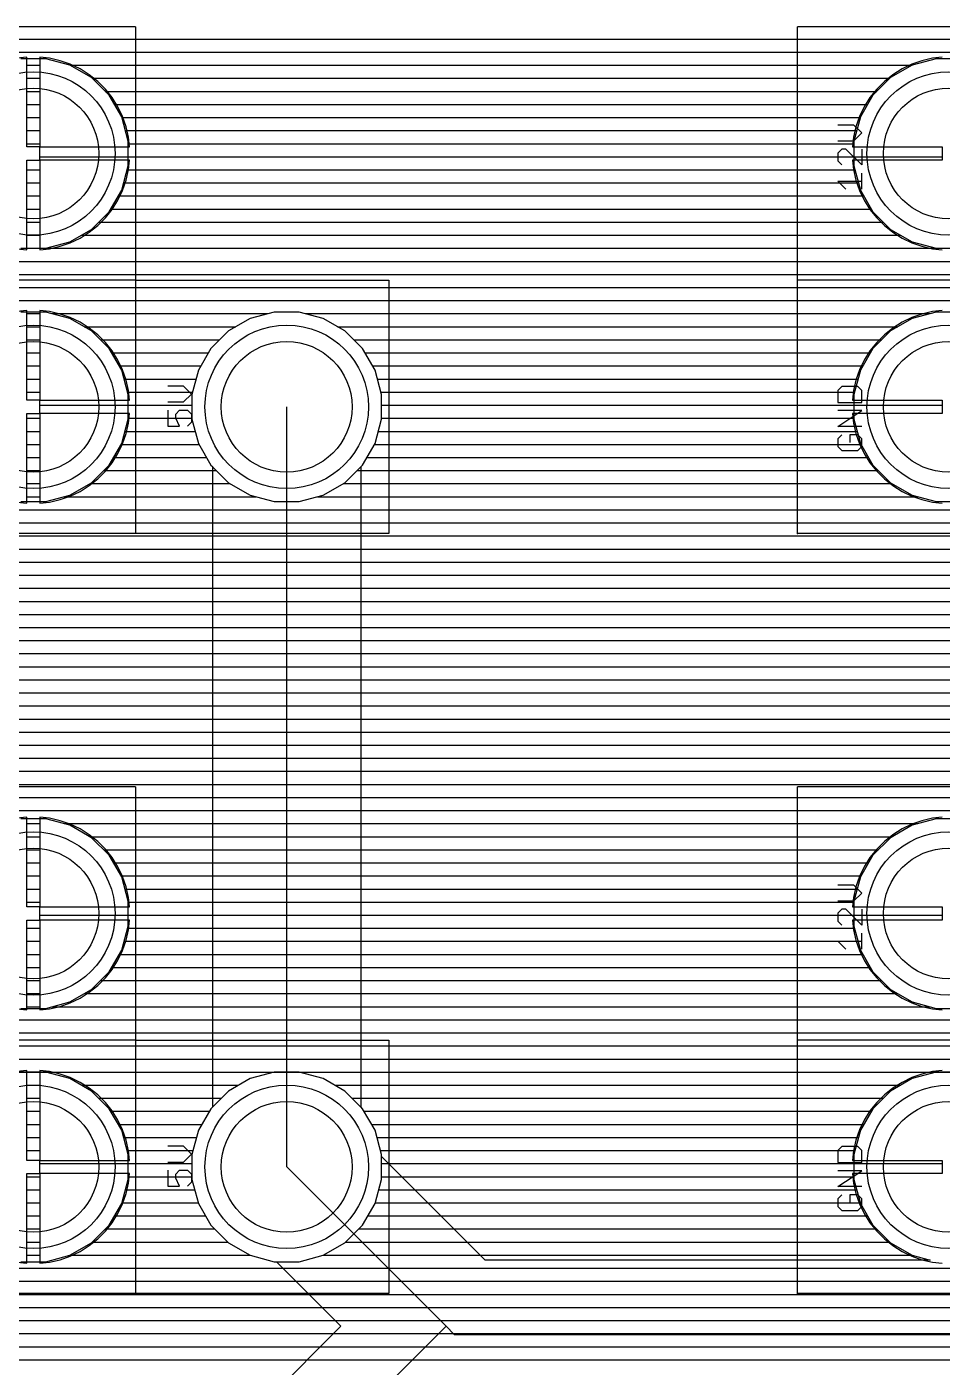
# Model space of a CAD drawing. Extents: x 0 to 5.05, y 0 to 8.75.
# Drawn here: x 2.057 to 3.177, y 3.975 to 5.615 of the extents above; entities that cross this region are included whole.
import ezdxf

# ---------------------------------------------------------------- set-up
doc = ezdxf.new("R2010")
doc.units = 0
for name, color, linetype in [('1', 22, 'CONTINUOUS'), ('16', 175, 'CONTINUOUS'), ('17', 82, 'CONTINUOUS'), ('21', 253, 'CONTINUOUS'), ('23', 7, 'CONTINUOUS'), ('44', 253, 'CONTINUOUS'), ('51', 253, 'CONTINUOUS')]:
    doc.layers.add(name, color=color, linetype=linetype)

# ---------------------------------------------------------------- blocks, each defined once
blk = doc.blocks.new('ROUNDP')
blk.add_circle((0, 0), 0.5)

msp = doc.modelspace()

# ---------------------------------------------------------------- linework, layer by layer
at = {"layer": '1'}
for p, q in [((0.737191, 5.6), (3.404, 5.6)), ((0.727953, 5.584), (3.404, 5.584)), ((2.057, 5.577845), (2.045203, 5.576516)), ((2.057, 5.468), (2.057, 5.577845)), ((2.073, 5.577845), (2.073, 5.468)), ((2.084797, 5.576516), (2.073, 5.577845)), ((2.097718, 5.573567), (2.084797, 5.576516)), ((3.165203, 5.576516), (3.152282, 5.573567)), ((3.177, 5.577845), (3.165203, 5.576516)), ((2.057, 5.568), (2.073, 5.568)), ((2.110228, 5.569189), (2.097718, 5.573567)), ((2.122169, 5.563439), (2.110228, 5.569189)), ((2.112698, 5.568), (3.137302, 5.568)), ((2.133391, 5.556388), (2.122169, 5.563439)), ((3.127831, 5.563439), (3.116609, 5.556388)), ((3.139772, 5.569189), (3.127831, 5.563439)), ((3.152282, 5.573567), (3.139772, 5.569189)), ((2.057, 5.552), (2.073, 5.552)), ((2.143753, 5.548124), (2.133391, 5.556388)), ((2.138893, 5.552), (3.111107, 5.552)), ((2.153124, 5.538753), (2.143753, 5.548124)), ((3.106247, 5.548124), (3.096876, 5.538753)), ((3.116609, 5.556388), (3.106247, 5.548124)), ((2.057, 5.536), (2.073, 5.536)), ((2.161388, 5.528391), (2.153124, 5.538753)), ((2.15532, 5.536), (3.09468, 5.536)), ((2.168439, 5.517169), (2.161388, 5.528391)), ((3.088612, 5.528391), (3.081561, 5.517169)), ((3.096876, 5.538753), (3.088612, 5.528391)), ((2.057, 5.52), (2.073, 5.52)), ((2.16666, 5.52), (3.08334, 5.52)), ((2.174189, 5.505228), (2.168439, 5.517169)), ((3.081561, 5.517169), (3.07581, 5.505228)), ((2.057, 5.504), (2.073, 5.504)), ((2.178567, 5.492718), (2.174189, 5.505228)), ((2.174619, 5.504), (3.075381, 5.504)), ((3.07581, 5.505228), (3.071433, 5.492718)), ((2.057, 5.488), (2.073, 5.488)), ((2.181516, 5.479797), (2.178567, 5.492718)), ((2.179644, 5.488), (3.070356, 5.488)), ((2.182845, 5.468), (2.181516, 5.479797)), ((3.068484, 5.479797), (3.067155, 5.468)), ((3.071433, 5.492718), (3.068484, 5.479797)), ((2.057, 5.472), (2.073, 5.472)), ((2.073, 5.468), (2.057, 5.468)), ((2.073, 5.452), (2.073, 5.468)), ((2.073, 5.468), (2.182845, 5.468)), ((2.182394, 5.472), (3.067605, 5.472)), ((3.067155, 5.468), (3.176999, 5.468)), ((3.176999, 5.468), (3.176999, 5.452)), ((2.057, 5.342155), (2.057, 5.451999)), ((2.057, 5.451999), (2.073, 5.451999)), ((2.073, 5.456), (3.176999, 5.456)), ((2.182845, 5.452), (2.073, 5.452)), ((2.073, 5.451999), (2.073, 5.342155)), ((2.181516, 5.440203), (2.182845, 5.452)), ((3.176999, 5.452), (3.067155, 5.452)), ((3.067155, 5.452), (3.068484, 5.440203)), ((2.057, 5.44), (2.073, 5.44)), ((2.178567, 5.427282), (2.181516, 5.440203)), ((2.18147, 5.44), (3.06853, 5.44)), ((3.068484, 5.440203), (3.071433, 5.427282)), ((2.057, 5.424), (2.073, 5.424)), ((2.168439, 5.402831), (2.174189, 5.414772)), ((2.174189, 5.414772), (2.178567, 5.427282)), ((2.177418, 5.424), (3.072581, 5.424)), ((3.071433, 5.427282), (3.07581, 5.414772)), ((3.07581, 5.414772), (3.081561, 5.402831)), ((2.057, 5.408), (2.073, 5.408)), ((2.161388, 5.391609), (2.168439, 5.402831)), ((2.170928, 5.408), (3.079072, 5.408)), ((3.081561, 5.402831), (3.088612, 5.391609)), ((2.057, 5.392), (2.073, 5.392)), ((2.143753, 5.371876), (2.153124, 5.381247)), ((2.153124, 5.381247), (2.161388, 5.391609)), ((2.161633, 5.392), (3.088367, 5.392)), ((3.088612, 5.391609), (3.096876, 5.381247)), ((3.096876, 5.381247), (3.106247, 5.371876)), ((2.057, 5.376), (2.073, 5.376)), ((2.122169, 5.356561), (2.133391, 5.363612)), ((2.133391, 5.363612), (2.143753, 5.371876)), ((2.147877, 5.376), (3.102123, 5.376)), ((3.106247, 5.371876), (3.116609, 5.363612)), ((3.116609, 5.363612), (3.127831, 5.356561)), ((2.057, 5.36), (2.073, 5.36)), ((2.097718, 5.346433), (2.110228, 5.35081)), ((2.110228, 5.35081), (2.122169, 5.356561)), ((2.127642, 5.36), (3.122358, 5.36)), ((3.127831, 5.356561), (3.139772, 5.35081)), ((3.139772, 5.35081), (3.152282, 5.346433)), ((2.045203, 5.343484), (2.057, 5.342155)), ((2.057, 5.344), (2.073, 5.344)), ((2.073, 5.342155), (2.084797, 5.343484)), ((2.084797, 5.343484), (2.097718, 5.346433)), ((2.087058, 5.344), (3.162942, 5.344)), ((3.152282, 5.346433), (3.165203, 5.343484)), ((3.165203, 5.343484), (3.177, 5.342155)), ((0.750537, 5.328), (3.404, 5.328)), ((0.74625, 5.312), (3.404, 5.312)), ((0.740655, 5.296), (3.404, 5.296)), ((0.731417, 5.28), (3.404, 5.28)), ((2.080272, 5.266), (2.049728, 5.266)), ((2.109774, 5.258095), (2.080272, 5.266)), ((2.359728, 5.266), (2.330226, 5.258095)), ((2.390272, 5.266), (2.359728, 5.266)), ((2.419774, 5.258095), (2.390272, 5.266)), ((3.169728, 5.266), (3.140226, 5.258095)), ((3.200272, 5.266), (3.169728, 5.266)), ((2.087735, 5.264), (2.352265, 5.264)), ((2.136226, 5.242823), (2.109774, 5.258095)), ((2.330226, 5.258095), (2.303774, 5.242823)), ((2.397735, 5.264), (3.162265, 5.264)), ((2.446226, 5.242823), (2.419774, 5.258095)), ((3.140226, 5.258095), (3.113774, 5.242823)), ((2.127259, 5.248), (2.312741, 5.248)), ((2.157823, 5.221226), (2.136226, 5.242823)), ((2.147049, 5.232), (2.292951, 5.232)), ((2.303774, 5.242823), (2.282177, 5.221226)), ((2.437259, 5.248), (3.122741, 5.248)), ((2.467823, 5.221226), (2.446226, 5.242823)), ((2.457049, 5.232), (3.102951, 5.232)), ((3.113774, 5.242823), (3.092177, 5.221226)), ((2.173095, 5.194774), (2.157823, 5.221226)), ((2.16084, 5.216), (2.27916, 5.216)), ((2.282177, 5.221226), (2.266905, 5.194774)), ((2.483095, 5.194774), (2.467823, 5.221226)), ((2.47084, 5.216), (3.08916, 5.216)), ((3.092177, 5.221226), (3.076905, 5.194774)), ((2.170078, 5.2), (2.269922, 5.2)), ((2.480078, 5.2), (3.079922, 5.2)), ((2.181, 5.165272), (2.173095, 5.194774)), ((2.175982, 5.184), (2.264018, 5.184)), ((2.266905, 5.194774), (2.259, 5.165272)), ((2.491, 5.165272), (2.483095, 5.194774)), ((2.485982, 5.184), (3.074018, 5.184)), ((3.076905, 5.194774), (3.069, 5.165272)), ((2.180269, 5.168), (2.259731, 5.168)), ((2.490269, 5.168), (3.069731, 5.168)), ((2.181, 5.134728), (2.181, 5.165272)), ((2.181, 5.152), (2.259, 5.152)), ((2.259, 5.165272), (2.259, 5.134728)), ((2.491, 5.134728), (2.491, 5.165272)), ((2.491, 5.152), (3.069, 5.152)), ((3.069, 5.165272), (3.069, 5.134728)), ((2.173095, 5.105226), (2.181, 5.134728)), ((2.181, 5.136), (2.259, 5.136)), ((2.259, 5.134728), (2.266905, 5.105226)), ((2.483095, 5.105226), (2.491, 5.134728)), ((2.491, 5.136), (3.069, 5.136)), ((3.069, 5.134728), (3.076905, 5.105226)), ((2.177053, 5.12), (2.262946, 5.12)), ((2.487053, 5.12), (3.072946, 5.12)), ((2.157823, 5.078774), (2.173095, 5.105226)), ((2.172387, 5.104), (2.267613, 5.104)), ((2.266905, 5.105226), (2.282177, 5.078774)), ((2.467823, 5.078774), (2.483095, 5.105226)), ((2.482387, 5.104), (3.077613, 5.104)), ((3.076905, 5.105226), (3.092177, 5.078774)), ((2.163149, 5.088), (2.27685, 5.088)), ((2.473149, 5.088), (3.08685, 5.088)), ((2.136226, 5.057177), (2.157823, 5.078774)), ((2.151049, 5.072), (2.288951, 5.072)), ((2.282177, 5.078774), (2.303774, 5.057177)), ((2.446226, 5.057177), (2.467823, 5.078774)), ((2.461049, 5.072), (3.098951, 5.072)), ((3.092177, 5.078774), (3.113774, 5.057177)), ((2.109774, 5.041905), (2.136226, 5.057177)), ((2.134187, 5.056), (2.305813, 5.056)), ((2.303774, 5.057177), (2.330226, 5.041905)), ((2.419774, 5.041905), (2.446226, 5.057177)), ((2.444187, 5.056), (3.115813, 5.056)), ((3.113774, 5.057177), (3.140226, 5.041905)), ((2.080272, 5.034), (2.109774, 5.041905)), ((2.102664, 5.04), (2.337336, 5.04)), ((2.330226, 5.041905), (2.359728, 5.034)), ((2.390272, 5.034), (2.419774, 5.041905)), ((2.412664, 5.04), (3.147336, 5.04)), ((3.140226, 5.041905), (3.169728, 5.034)), ((0.751, 5.024), (4.334, 5.024)), ((2.049728, 5.034), (2.080272, 5.034)), ((2.359728, 5.034), (2.390272, 5.034)), ((3.169728, 5.034), (3.200272, 5.034)), ((0.747857, 5.008), (4.334, 5.008)), ((0.74357, 4.992), (4.334, 4.992)), ((0.734882, 4.976), (4.334, 4.976)), ((0.724049, 4.96), (4.334, 4.96)), ((0.708049, 4.944), (4.334, 4.944)), ((0.681671, 4.928), (4.334, 4.928)), ((0.476693, 4.912), (4.334, 4.912)), ((0.492693, 4.896), (4.334, 4.896)), ((0.508693, 4.88), (4.334, 4.88)), ((0.524693, 4.864), (4.334, 4.864)), ((0.540693, 4.848), (4.334, 4.848)), ((0.68167, 4.832), (4.334, 4.832)), ((0.708049, 4.816), (4.334, 4.816)), ((0.724049, 4.8), (4.334, 4.8)), ((0.734882, 4.784), (4.334, 4.784)), ((0.74357, 4.768), (4.334, 4.768)), ((0.747857, 4.752), (4.334, 4.752)), ((0.751, 4.736), (4.334, 4.736)), ((0.751, 4.72), (4.334, 4.72)), ((0.749465, 4.704), (4.334, 4.704)), ((0.745178, 4.688), (4.334, 4.688)), ((0.738346, 4.672), (4.334, 4.672)), ((0.729108, 4.656), (4.334, 4.656)), ((2.057, 4.647845), (2.045203, 4.646516)), ((2.057, 4.538), (2.057, 4.647845)), ((2.073, 4.647845), (2.073, 4.538)), ((2.084797, 4.646516), (2.073, 4.647845)), ((2.097718, 4.643567), (2.084797, 4.646516)), ((2.110228, 4.639189), (2.097718, 4.643567)), ((3.152282, 4.643567), (3.139772, 4.639189)), ((3.165203, 4.646516), (3.152282, 4.643567)), ((3.177, 4.647845), (3.165203, 4.646516)), ((2.057, 4.64), (2.073, 4.64)), ((2.107911, 4.64), (3.142089, 4.64)), ((2.122169, 4.633439), (2.110228, 4.639189)), ((2.133391, 4.626388), (2.122169, 4.633439)), ((2.143753, 4.618124), (2.133391, 4.626388)), ((3.116609, 4.626388), (3.106247, 4.618124)), ((3.127831, 4.633439), (3.116609, 4.626388)), ((3.139772, 4.639189), (3.127831, 4.633439)), ((2.057, 4.624), (2.073, 4.624)), ((2.136385, 4.624), (3.113615, 4.624)), ((2.153124, 4.608753), (2.143753, 4.618124)), ((2.161388, 4.598391), (2.153124, 4.608753)), ((3.096876, 4.608753), (3.088612, 4.598391)), ((3.106247, 4.618124), (3.096876, 4.608753)), ((2.057, 4.608), (2.073, 4.608)), ((2.153725, 4.608), (3.096275, 4.608)), ((2.168439, 4.587169), (2.161388, 4.598391)), ((3.088612, 4.598391), (3.081561, 4.587169)), ((2.057, 4.592), (2.073, 4.592)), ((2.057, 4.576), (2.073, 4.576)), ((2.165403, 4.592), (3.084597, 4.592)), ((2.174189, 4.575228), (2.168439, 4.587169)), ((2.173818, 4.576), (3.076182, 4.576)), ((3.081561, 4.587169), (3.07581, 4.575228)), ((2.057, 4.56), (2.073, 4.56)), ((2.178567, 4.562718), (2.174189, 4.575228)), ((2.181516, 4.549797), (2.178567, 4.562718)), ((2.179187, 4.56), (3.070813, 4.56)), ((3.071433, 4.562718), (3.068484, 4.549797)), ((3.07581, 4.575228), (3.071433, 4.562718)), ((2.057, 4.544), (2.073, 4.544)), ((2.182845, 4.538), (2.181516, 4.549797)), ((2.182169, 4.544), (3.067831, 4.544)), ((3.068484, 4.549797), (3.067155, 4.538)), ((2.073, 4.538), (2.057, 4.538)), ((2.073, 4.522), (2.073, 4.538)), ((2.073, 4.538), (2.182845, 4.538)), ((2.073, 4.528), (3.176999, 4.528)), ((3.067155, 4.538), (3.176999, 4.538)), ((3.176999, 4.538), (3.176999, 4.522)), ((2.057, 4.412155), (2.057, 4.521999)), ((2.057, 4.521999), (2.073, 4.521999)), ((2.057, 4.512), (2.073, 4.512)), ((2.182845, 4.522), (2.073, 4.522)), ((2.073, 4.521999), (2.073, 4.412155)), ((2.181516, 4.510203), (2.182845, 4.522)), ((2.181718, 4.512), (3.068281, 4.512)), ((3.176999, 4.522), (3.067155, 4.522)), ((3.067155, 4.522), (3.068484, 4.510203)), ((2.057, 4.496), (2.073, 4.496)), ((2.174189, 4.484772), (2.178567, 4.497282)), ((2.178118, 4.496), (3.071882, 4.496)), ((2.178567, 4.497282), (2.181516, 4.510203)), ((3.068484, 4.510203), (3.071433, 4.497282)), ((3.071433, 4.497282), (3.07581, 4.484772)), ((2.057, 4.48), (2.073, 4.48)), ((2.168439, 4.472831), (2.174189, 4.484772)), ((2.171891, 4.48), (3.078109, 4.48)), ((3.07581, 4.484772), (3.081561, 4.472831)), ((2.057, 4.464), (2.073, 4.464)), ((2.153124, 4.451247), (2.161388, 4.461609)), ((2.161388, 4.461609), (2.168439, 4.472831)), ((2.16289, 4.464), (3.08711, 4.464)), ((3.081561, 4.472831), (3.088612, 4.461609)), ((3.088612, 4.461609), (3.096876, 4.451247)), ((2.057, 4.448), (2.073, 4.448)), ((2.143753, 4.441876), (2.153124, 4.451247)), ((2.149877, 4.448), (3.100123, 4.448)), ((3.096876, 4.451247), (3.106247, 4.441876)), ((2.057, 4.432), (2.073, 4.432)), ((2.122169, 4.426561), (2.133391, 4.433612)), ((2.130825, 4.432), (3.119175, 4.432)), ((2.133391, 4.433612), (2.143753, 4.441876)), ((3.106247, 4.441876), (3.116609, 4.433612)), ((3.116609, 4.433612), (3.127831, 4.426561)), ((2.045203, 4.413484), (2.057, 4.412155)), ((2.057, 4.416), (2.073, 4.416)), ((2.073, 4.412155), (2.084797, 4.413484)), ((2.084797, 4.413484), (2.097718, 4.416433)), ((2.09582, 4.416), (3.154179, 4.416)), ((2.097718, 4.416433), (2.110228, 4.42081)), ((2.110228, 4.42081), (2.122169, 4.426561)), ((3.127831, 4.426561), (3.139772, 4.42081)), ((3.139772, 4.42081), (3.152282, 4.416433)), ((3.152282, 4.416433), (3.165203, 4.413484)), ((3.165203, 4.413484), (3.177, 4.412155)), ((0.751, 4.4), (4.334, 4.4)), ((0.746785, 4.384), (4.334, 4.384)), ((0.74181, 4.368), (4.334, 4.368)), ((0.732572, 4.352), (4.334, 4.352)), ((0.720049, 4.336), (4.334, 4.336)), ((2.080272, 4.336), (2.049728, 4.336)), ((2.109774, 4.328095), (2.080272, 4.336)), ((2.359728, 4.336), (2.330226, 4.328095)), ((2.390272, 4.336), (2.359728, 4.336)), ((2.419774, 4.328095), (2.390272, 4.336)), ((3.169728, 4.336), (3.140226, 4.328095)), ((3.200272, 4.336), (3.169728, 4.336)), ((2.136226, 4.312823), (2.109774, 4.328095)), ((2.123795, 4.32), (2.316205, 4.32)), ((2.330226, 4.328095), (2.303774, 4.312823)), ((2.446226, 4.312823), (2.419774, 4.328095)), ((2.433795, 4.32), (3.126205, 4.32)), ((3.140226, 4.328095), (3.113774, 4.312823)), ((2.157823, 4.291226), (2.136226, 4.312823)), ((2.145049, 4.304), (2.294951, 4.304)), ((2.303774, 4.312823), (2.282177, 4.291226)), ((2.467823, 4.291226), (2.446226, 4.312823)), ((2.455049, 4.304), (3.104951, 4.304)), ((3.113774, 4.312823), (3.092177, 4.291226)), ((2.173095, 4.264774), (2.157823, 4.291226)), ((2.159685, 4.288), (2.280315, 4.288)), ((2.282177, 4.291226), (2.266905, 4.264774)), ((2.483095, 4.264774), (2.467823, 4.291226)), ((2.469685, 4.288), (3.090315, 4.288)), ((3.092177, 4.291226), (3.076905, 4.264774)), ((2.168923, 4.272), (2.271077, 4.272)), ((2.181, 4.235272), (2.173095, 4.264774)), ((2.266905, 4.264774), (2.259, 4.235272)), ((2.478923, 4.272), (3.081077, 4.272)), ((2.491, 4.235272), (2.483095, 4.264774)), ((3.076905, 4.264774), (3.069, 4.235272)), ((2.175446, 4.256), (2.264554, 4.256)), ((2.485446, 4.256), (3.074554, 4.256)), ((2.179733, 4.24), (2.260267, 4.24)), ((2.181, 4.204728), (2.181, 4.235272)), ((2.259, 4.235272), (2.259, 4.204728)), ((2.489733, 4.24), (3.070267, 4.24)), ((2.491, 4.232693), (2.491, 4.235272)), ((2.617693, 4.106), (2.491, 4.232693)), ((3.069, 4.235272), (3.069, 4.204728)), ((2.181, 4.224), (2.259, 4.224)), ((2.375, 4.22), (2.57, 4.025)), ((2.499693, 4.224), (3.069, 4.224)), ((2.173095, 4.175226), (2.181, 4.204728)), ((2.181, 4.208), (2.259, 4.208)), ((2.259, 4.204728), (2.266905, 4.175226)), ((2.515693, 4.208), (3.069, 4.208)), ((3.069, 4.204728), (3.076905, 4.175226)), ((2.177589, 4.192), (2.26241, 4.192)), ((2.531693, 4.192), (3.07241, 4.192)), ((2.157823, 4.148774), (2.173095, 4.175226)), ((2.173302, 4.176), (2.266698, 4.176)), ((2.266905, 4.175226), (2.282177, 4.148774)), ((2.547693, 4.176), (3.076698, 4.176)), ((3.076905, 4.175226), (3.092177, 4.148774)), ((2.164304, 4.16), (2.275696, 4.16)), ((2.563693, 4.16), (3.085696, 4.16)), ((2.136226, 4.127177), (2.157823, 4.148774)), ((2.153049, 4.144), (2.286951, 4.144)), ((2.282177, 4.148774), (2.303774, 4.127177)), ((2.579693, 4.144), (3.096951, 4.144)), ((3.092177, 4.148774), (3.113774, 4.127177)), ((2.109774, 4.111905), (2.136226, 4.127177)), ((2.137049, 4.128), (2.302951, 4.128)), ((2.303774, 4.127177), (2.330226, 4.111905)), ((2.595693, 4.128), (3.112951, 4.128)), ((3.113774, 4.127177), (3.140226, 4.111905)), ((2.049728, 4.104), (2.080272, 4.104)), ((2.080272, 4.104), (2.109774, 4.111905)), ((2.109938, 4.112), (2.330061, 4.112)), ((2.330226, 4.111905), (2.359728, 4.104)), ((2.359728, 4.104), (2.362307, 4.104)), ((2.362307, 4.104), (2.441307, 4.025)), ((2.611693, 4.112), (3.140061, 4.112)), ((3.162265, 4.106), (2.617693, 4.106)), ((3.140226, 4.111905), (3.162265, 4.106)), ((0.751, 4.096), (2.370307, 4.096)), ((0.748393, 4.08), (2.386307, 4.08)), ((0.744106, 4.064), (2.402307, 4.064)), ((0.736036, 4.048), (2.418307, 4.048)), ((0.726049, 4.032), (2.434307, 4.032)), ((2.441307, 4.025), (2.297854, 3.881547)), ((2.375, 3.83), (2.57, 4.025)), ((2.57, 4.025), (2.58, 4.015)), ((0.710049, 4.016), (2.432307, 4.016)), ((2.58, 4.015), (3.29, 4.015)), ((0.685135, 4), (2.416307, 4)), ((0.048, 3.984), (2.400307, 3.984))]:
    msp.add_line(p, q, dxfattribs=at)
at = {"layer": '16'}
for p, q in [((0.739483, 5.6), (4.334, 5.6)), ((0.729307, 5.584), (4.334, 5.584)), ((2.080272, 5.576), (2.049728, 5.576)), ((2.109774, 5.568095), (2.080272, 5.576)), ((2.136226, 5.552823), (2.109774, 5.568095)), ((2.109938, 5.568), (3.140062, 5.568)), ((3.140226, 5.568095), (3.113774, 5.552823)), ((3.169728, 5.576), (3.140226, 5.568095)), ((3.200272, 5.576), (3.169728, 5.576)), ((2.157823, 5.531226), (2.136226, 5.552823)), ((2.137049, 5.552), (3.112951, 5.552)), ((3.113774, 5.552823), (3.092177, 5.531226)), ((2.153049, 5.536), (3.096951, 5.536)), ((2.173095, 5.504774), (2.157823, 5.531226)), ((3.092177, 5.531226), (3.076905, 5.504774)), ((2.164304, 5.52), (3.085696, 5.52)), ((2.181, 5.475272), (2.173095, 5.504774)), ((2.173302, 5.504), (3.076698, 5.504)), ((3.076905, 5.504774), (3.069, 5.475272)), ((2.177589, 5.488), (3.072411, 5.488)), ((2.181, 5.444728), (2.181, 5.475272)), ((2.181, 5.472), (3.069, 5.472)), ((3.069, 5.475272), (3.069, 5.444728)), ((2.181, 5.456), (3.069, 5.456)), ((2.173095, 5.415226), (2.181, 5.444728)), ((2.179733, 5.44), (3.070267, 5.44)), ((3.069, 5.444728), (3.076905, 5.415226)), ((2.157823, 5.388774), (2.173095, 5.415226)), ((2.175446, 5.424), (3.074554, 5.424)), ((3.076905, 5.415226), (3.092177, 5.388774)), ((2.168923, 5.408), (3.081077, 5.408)), ((2.136226, 5.367177), (2.157823, 5.388774)), ((2.159685, 5.392), (3.090314, 5.392)), ((3.092177, 5.388774), (3.113774, 5.367177)), ((2.109774, 5.351905), (2.136226, 5.367177)), ((2.145049, 5.376), (3.104951, 5.376)), ((3.113774, 5.367177), (3.140226, 5.351905)), ((2.080272, 5.344), (2.109774, 5.351905)), ((2.123795, 5.36), (3.126205, 5.36)), ((3.140226, 5.351905), (3.169728, 5.344)), ((2.049728, 5.344), (2.080272, 5.344)), ((2.080272, 5.344), (3.169728, 5.344)), ((3.169728, 5.344), (3.200272, 5.344)), ((0.750537, 5.328), (4.334, 5.328)), ((0.74625, 5.312), (4.334, 5.312)), ((0.740655, 5.296), (4.334, 5.296)), ((0.731417, 5.28), (4.334, 5.28)), ((2.057, 5.267845), (2.045203, 5.266516)), ((2.057, 5.158), (2.057, 5.267845)), ((2.084797, 5.266516), (2.073, 5.267845)), ((2.073, 5.267845), (2.073, 5.158)), ((2.097718, 5.263567), (2.084797, 5.266516)), ((2.359728, 5.266), (2.330226, 5.258095)), ((2.390272, 5.266), (2.359728, 5.266)), ((2.419774, 5.258095), (2.390272, 5.266)), ((3.165203, 5.266516), (3.152282, 5.263567)), ((3.177, 5.267845), (3.165203, 5.266516)), ((2.057, 5.264), (2.073, 5.264)), ((2.09582, 5.264), (2.352265, 5.264)), ((2.110228, 5.259189), (2.097718, 5.263567)), ((2.122169, 5.253439), (2.110228, 5.259189)), ((2.133391, 5.246388), (2.122169, 5.253439)), ((2.330226, 5.258095), (2.303774, 5.242823)), ((2.397735, 5.264), (3.15418, 5.264)), ((2.446226, 5.242823), (2.419774, 5.258095)), ((3.127831, 5.253439), (3.116609, 5.246388)), ((3.139772, 5.259189), (3.127831, 5.253439)), ((3.152282, 5.263567), (3.139772, 5.259189)), ((2.057, 5.248), (2.073, 5.248)), ((2.057, 5.232), (2.073, 5.232)), ((2.130825, 5.248), (2.312741, 5.248)), ((2.143753, 5.238124), (2.133391, 5.246388)), ((2.153124, 5.228753), (2.143753, 5.238124)), ((2.149877, 5.232), (2.292951, 5.232)), ((2.303774, 5.242823), (2.282177, 5.221226)), ((2.437259, 5.248), (3.119175, 5.248)), ((2.467823, 5.221226), (2.446226, 5.242823)), ((2.457049, 5.232), (3.100123, 5.232)), ((3.106247, 5.238124), (3.096876, 5.228753)), ((3.116609, 5.246388), (3.106247, 5.238124)), ((2.057, 5.216), (2.073, 5.216)), ((2.161388, 5.218391), (2.153124, 5.228753)), ((2.168439, 5.207169), (2.161388, 5.218391)), ((2.16289, 5.216), (2.27916, 5.216)), ((2.282177, 5.221226), (2.266905, 5.194774)), ((2.483095, 5.194774), (2.467823, 5.221226)), ((2.47084, 5.216), (3.08711, 5.216)), ((3.088612, 5.218391), (3.081561, 5.207169)), ((3.096876, 5.228753), (3.088612, 5.218391)), ((2.057, 5.2), (2.073, 5.2)), ((2.174189, 5.195228), (2.168439, 5.207169)), ((2.171891, 5.2), (2.269922, 5.2)), ((2.480078, 5.2), (3.078109, 5.2)), ((3.081561, 5.207169), (3.07581, 5.195228)), ((2.057, 5.184), (2.073, 5.184)), ((2.178567, 5.182718), (2.174189, 5.195228)), ((2.178118, 5.184), (2.264018, 5.184)), ((2.181516, 5.169797), (2.178567, 5.182718)), ((2.266905, 5.194774), (2.259, 5.165272)), ((2.491, 5.165272), (2.483095, 5.194774)), ((2.485982, 5.184), (3.071882, 5.184)), ((3.071433, 5.182718), (3.068484, 5.169797)), ((3.07581, 5.195228), (3.071433, 5.182718)), ((2.057, 5.168), (2.073, 5.168)), ((2.182845, 5.158), (2.181516, 5.169797)), ((2.181719, 5.168), (2.259731, 5.168)), ((2.490269, 5.168), (3.068281, 5.168)), ((3.068484, 5.169797), (3.067155, 5.158)), ((2.073, 5.158), (2.057, 5.158)), ((2.073, 5.142), (2.073, 5.158)), ((2.073, 5.158), (2.182845, 5.158)), ((2.073, 5.152), (2.259, 5.152)), ((2.259, 5.165272), (2.259, 5.134728)), ((2.375, 4.22), (2.375, 5.15)), ((2.491, 5.134728), (2.491, 5.165272)), ((2.491, 5.152), (3.176999, 5.152)), ((3.067155, 5.158), (3.176999, 5.158)), ((3.176999, 5.158), (3.176999, 5.142)), ((2.057, 5.032155), (2.057, 5.141999)), ((2.057, 5.141999), (2.073, 5.141999)), ((2.057, 5.136), (2.073, 5.136)), ((2.182845, 5.142), (2.073, 5.142)), ((2.073, 5.141999), (2.073, 5.032155)), ((2.181516, 5.130203), (2.182845, 5.142)), ((2.182169, 5.136), (2.259, 5.136)), ((2.259, 5.134728), (2.266905, 5.105226)), ((2.483095, 5.105226), (2.491, 5.134728)), ((2.491, 5.136), (3.067831, 5.136)), ((3.176999, 5.142), (3.067155, 5.142)), ((3.067155, 5.142), (3.068484, 5.130203)), ((2.057, 5.12), (2.073, 5.12)), ((2.174189, 5.104772), (2.178567, 5.117282)), ((2.178567, 5.117282), (2.181516, 5.130203)), ((2.179187, 5.12), (2.262946, 5.12)), ((2.487053, 5.12), (3.070813, 5.12)), ((3.068484, 5.130203), (3.071433, 5.117282)), ((3.071433, 5.117282), (3.07581, 5.104772)), ((2.057, 5.104), (2.073, 5.104)), ((2.168439, 5.092831), (2.174189, 5.104772)), ((2.173818, 5.104), (2.267613, 5.104)), ((2.266905, 5.105226), (2.282177, 5.078774)), ((2.467823, 5.078774), (2.483095, 5.105226)), ((2.482387, 5.104), (3.076182, 5.104)), ((3.07581, 5.104772), (3.081561, 5.092831)), ((2.057, 5.088), (2.073, 5.088)), ((2.161388, 5.081609), (2.168439, 5.092831)), ((2.165403, 5.088), (2.27685, 5.088)), ((2.473149, 5.088), (3.084596, 5.088)), ((3.081561, 5.092831), (3.088612, 5.081609)), ((2.057, 5.072), (2.073, 5.072)), ((2.143753, 5.061876), (2.153124, 5.071247)), ((2.153124, 5.071247), (2.161388, 5.081609)), ((2.153725, 5.072), (2.284, 5.072)), ((2.282177, 5.078774), (2.284, 5.076951)), ((2.284, 5.076951), (2.284, 4.293049)), ((2.466, 5.076951), (2.467823, 5.078774)), ((2.466, 4.293049), (2.466, 5.076951)), ((2.466, 5.072), (3.096275, 5.072)), ((3.088612, 5.081609), (3.096876, 5.071247)), ((3.096876, 5.071247), (3.106247, 5.061876)), ((2.057, 5.056), (2.073, 5.056)), ((2.122169, 5.046561), (2.133391, 5.053612)), ((2.133391, 5.053612), (2.143753, 5.061876)), ((2.136385, 5.056), (2.284, 5.056)), ((2.466, 5.056), (3.113615, 5.056)), ((3.106247, 5.061876), (3.116609, 5.053612)), ((3.116609, 5.053612), (3.127831, 5.046561)), ((2.057, 5.04), (2.073, 5.04)), ((2.084797, 5.033484), (2.097718, 5.036433)), ((2.097718, 5.036433), (2.110228, 5.04081)), ((2.107912, 5.04), (2.284, 5.04)), ((2.110228, 5.04081), (2.122169, 5.046561)), ((2.466, 5.04), (3.142088, 5.04)), ((3.127831, 5.046561), (3.139772, 5.04081)), ((3.139772, 5.04081), (3.152282, 5.036433)), ((3.152282, 5.036433), (3.165203, 5.033484)), ((0.752507, 5.024), (2.284, 5.024)), ((2.045203, 5.033484), (2.057, 5.032155)), ((2.073, 5.032155), (2.084797, 5.033484)), ((2.466, 5.024), (3.404, 5.024)), ((3.165203, 5.033484), (3.177, 5.032155)), ((0.749872, 5.008), (2.284, 5.008)), ((2.466, 5.008), (3.404, 5.008)), ((0.744969, 4.992), (2.284, 4.992)), ((2.466, 4.992), (3.404, 4.992)), ((0.737288, 4.976), (2.284, 4.976)), ((2.466, 4.976), (3.404, 4.976)), ((0.726117, 4.96), (2.284, 4.96)), ((2.466, 4.96), (3.404, 4.96)), ((0.710147, 4.944), (2.284, 4.944)), ((2.466, 4.944), (3.404, 4.944)), ((0.684774, 4.928), (2.284, 4.928)), ((2.466, 4.928), (3.404, 4.928)), ((0.431, 4.912), (2.284, 4.912)), ((2.466, 4.912), (3.404, 4.912)), ((0.431, 4.896), (2.284, 4.896)), ((2.466, 4.896), (3.404, 4.896)), ((0.431, 4.88), (2.284, 4.88)), ((2.466, 4.88), (3.404, 4.88)), ((0.431, 4.864), (2.284, 4.864)), ((2.466, 4.864), (3.404, 4.864)), ((0.431, 4.848), (2.284, 4.848)), ((2.466, 4.848), (3.404, 4.848)), ((0.68167, 4.832), (2.284, 4.832)), ((2.466, 4.832), (3.404, 4.832)), ((0.708049, 4.816), (2.284, 4.816)), ((2.466, 4.816), (3.404, 4.816)), ((0.724049, 4.8), (2.284, 4.8)), ((2.466, 4.8), (3.404, 4.8)), ((0.734882, 4.784), (2.284, 4.784)), ((2.466, 4.784), (3.404, 4.784)), ((0.74357, 4.768), (2.284, 4.768)), ((2.466, 4.768), (3.404, 4.768)), ((0.747857, 4.752), (2.284, 4.752)), ((2.466, 4.752), (3.404, 4.752)), ((0.751, 4.736), (2.284, 4.736)), ((2.466, 4.736), (3.404, 4.736)), ((0.751, 4.72), (2.284, 4.72)), ((2.466, 4.72), (3.404, 4.72)), ((0.749465, 4.704), (2.284, 4.704)), ((2.466, 4.704), (3.404, 4.704)), ((0.745178, 4.688), (2.284, 4.688)), ((2.466, 4.688), (3.404, 4.688)), ((0.738346, 4.672), (2.284, 4.672)), ((2.466, 4.672), (3.404, 4.672)), ((0.729108, 4.656), (2.284, 4.656)), ((2.080272, 4.646), (2.049728, 4.646)), ((2.109774, 4.638095), (2.080272, 4.646)), ((2.466, 4.656), (3.404, 4.656)), ((3.169728, 4.646), (3.140226, 4.638095)), ((3.200272, 4.646), (3.169728, 4.646)), ((2.102664, 4.64), (2.284, 4.64)), ((2.136226, 4.622823), (2.109774, 4.638095)), ((2.466, 4.64), (3.147336, 4.64)), ((3.140226, 4.638095), (3.113774, 4.622823)), ((2.134187, 4.624), (2.284, 4.624)), ((2.157823, 4.601226), (2.136226, 4.622823)), ((2.466, 4.624), (3.115813, 4.624)), ((3.113774, 4.622823), (3.092177, 4.601226)), ((2.151049, 4.608), (2.284, 4.608)), ((2.173095, 4.574774), (2.157823, 4.601226)), ((2.466, 4.608), (3.098951, 4.608)), ((3.092177, 4.601226), (3.076905, 4.574774)), ((2.163149, 4.592), (2.284, 4.592)), ((2.172387, 4.576), (2.284, 4.576)), ((2.466, 4.592), (3.086851, 4.592)), ((2.466, 4.576), (3.077613, 4.576)), ((2.181, 4.545272), (2.173095, 4.574774)), ((2.177054, 4.56), (2.284, 4.56)), ((2.466, 4.56), (3.072946, 4.56)), ((3.076905, 4.574774), (3.069, 4.545272)), ((2.181, 4.514728), (2.181, 4.545272)), ((2.181, 4.544), (2.284, 4.544)), ((2.466, 4.544), (3.069, 4.544)), ((3.069, 4.545272), (3.069, 4.514728)), ((2.181, 4.528), (2.284, 4.528)), ((2.466, 4.528), (3.069, 4.528)), ((2.173095, 4.485226), (2.181, 4.514728)), ((2.180269, 4.512), (2.284, 4.512)), ((2.466, 4.512), (3.069731, 4.512)), ((3.069, 4.514728), (3.076905, 4.485226)), ((2.175982, 4.496), (2.284, 4.496)), ((2.466, 4.496), (3.074018, 4.496)), ((2.157823, 4.458774), (2.173095, 4.485226)), ((2.170078, 4.48), (2.284, 4.48)), ((2.466, 4.48), (3.079922, 4.48)), ((3.076905, 4.485226), (3.092177, 4.458774)), ((2.16084, 4.464), (2.284, 4.464)), ((2.466, 4.464), (3.08916, 4.464)), ((2.136226, 4.437177), (2.157823, 4.458774)), ((2.147049, 4.448), (2.284, 4.448)), ((2.466, 4.448), (3.102951, 4.448)), ((3.092177, 4.458774), (3.113774, 4.437177)), ((2.109774, 4.421905), (2.136226, 4.437177)), ((2.127259, 4.432), (2.284, 4.432)), ((2.466, 4.432), (3.122741, 4.432)), ((3.113774, 4.437177), (3.140226, 4.421905)), ((2.049728, 4.414), (2.080272, 4.414)), ((2.080272, 4.414), (2.109774, 4.421905)), ((2.087736, 4.416), (2.284, 4.416)), ((2.466, 4.416), (3.162264, 4.416)), ((3.140226, 4.421905), (3.169728, 4.414)), ((3.169728, 4.414), (3.200272, 4.414)), ((0.752056, 4.4), (2.284, 4.4)), ((2.466, 4.4), (3.404, 4.4)), ((0.748959, 4.384), (2.284, 4.384)), ((2.466, 4.384), (3.404, 4.384)), ((0.743336, 4.368), (2.284, 4.368)), ((2.466, 4.368), (3.404, 4.368)), ((0.734775, 4.352), (2.284, 4.352)), ((2.466, 4.352), (3.404, 4.352)), ((2.057, 4.337845), (2.045203, 4.336516)), ((2.057, 4.228), (2.057, 4.337845)), ((2.057, 4.336), (2.073, 4.336)), ((2.084797, 4.336516), (2.073, 4.337845)), ((2.073, 4.337845), (2.073, 4.228)), ((2.097718, 4.333567), (2.084797, 4.336516)), ((2.087058, 4.336), (2.284, 4.336)), ((2.110228, 4.329189), (2.097718, 4.333567)), ((2.466, 4.336), (3.162942, 4.336)), ((3.152282, 4.333567), (3.139772, 4.329189)), ((3.165203, 4.336516), (3.152282, 4.333567)), ((3.177, 4.337845), (3.165203, 4.336516)), ((2.057, 4.32), (2.073, 4.32)), ((2.122169, 4.323439), (2.110228, 4.329189)), ((2.133391, 4.316388), (2.122169, 4.323439)), ((2.127642, 4.32), (2.284, 4.32)), ((2.143753, 4.308124), (2.133391, 4.316388)), ((2.466, 4.32), (3.122358, 4.32)), ((3.116609, 4.316388), (3.106247, 4.308124)), ((3.127831, 4.323439), (3.116609, 4.316388)), ((3.139772, 4.329189), (3.127831, 4.323439)), ((2.057, 4.304), (2.073, 4.304)), ((2.153124, 4.298753), (2.143753, 4.308124)), ((2.147877, 4.304), (2.284, 4.304)), ((2.161388, 4.288391), (2.153124, 4.298753)), ((2.466, 4.304), (3.102123, 4.304)), ((3.096876, 4.298753), (3.088612, 4.288391)), ((3.106247, 4.308124), (3.096876, 4.298753)), ((2.057, 4.288), (2.073, 4.288)), ((2.168439, 4.277169), (2.161388, 4.288391)), ((2.161633, 4.288), (2.280315, 4.288)), ((2.282177, 4.291226), (2.266905, 4.264774)), ((2.284, 4.293049), (2.282177, 4.291226)), ((2.467823, 4.291226), (2.466, 4.293049)), ((2.483095, 4.264774), (2.467823, 4.291226)), ((2.469685, 4.288), (3.088367, 4.288)), ((3.088612, 4.288391), (3.081561, 4.277169)), ((2.057, 4.272), (2.073, 4.272)), ((2.174189, 4.265228), (2.168439, 4.277169)), ((2.170928, 4.272), (2.271077, 4.272)), ((2.178567, 4.252718), (2.174189, 4.265228)), ((2.266905, 4.264774), (2.259, 4.235272)), ((2.478923, 4.272), (3.079072, 4.272)), ((2.491, 4.235272), (2.483095, 4.264774)), ((3.07581, 4.265228), (3.071433, 4.252718)), ((3.081561, 4.277169), (3.07581, 4.265228)), ((2.057, 4.256), (2.073, 4.256)), ((2.177418, 4.256), (2.264554, 4.256)), ((2.181516, 4.239797), (2.178567, 4.252718)), ((2.485446, 4.256), (3.072582, 4.256)), ((3.071433, 4.252718), (3.068484, 4.239797)), ((2.057, 4.24), (2.073, 4.24)), ((2.18147, 4.24), (2.260267, 4.24)), ((2.182845, 4.228), (2.181516, 4.239797)), ((2.259, 4.235272), (2.259, 4.204728)), ((2.489733, 4.24), (3.06853, 4.24)), ((2.491, 4.204728), (2.491, 4.235272)), ((3.068484, 4.239797), (3.067155, 4.228)), ((2.073, 4.228), (2.057, 4.228)), ((2.073, 4.212), (2.073, 4.228)), ((2.073, 4.228), (2.182845, 4.228)), ((2.073, 4.224), (2.259, 4.224)), ((2.491, 4.224), (3.176999, 4.224)), ((3.067155, 4.228), (3.176999, 4.228)), ((3.176999, 4.228), (3.176999, 4.212)), ((2.057, 4.102155), (2.057, 4.211999)), ((2.057, 4.211999), (2.073, 4.211999)), ((2.057, 4.208), (2.073, 4.208)), ((2.182845, 4.212), (2.073, 4.212)), ((2.073, 4.211999), (2.073, 4.102155)), ((2.178567, 4.187282), (2.181516, 4.200203)), ((2.181516, 4.200203), (2.182845, 4.212)), ((2.182394, 4.208), (2.259, 4.208)), ((2.259, 4.204728), (2.266905, 4.175226)), ((2.483095, 4.175226), (2.491, 4.204728)), ((2.491, 4.208), (3.067605, 4.208)), ((3.176999, 4.212), (3.067155, 4.212)), ((3.067155, 4.212), (3.068484, 4.200203)), ((3.068484, 4.200203), (3.071433, 4.187282)), ((2.057, 4.192), (2.073, 4.192)), ((2.174189, 4.174772), (2.178567, 4.187282)), ((2.179644, 4.192), (2.26241, 4.192)), ((2.487589, 4.192), (3.070356, 4.192)), ((3.071433, 4.187282), (3.07581, 4.174772)), ((2.057, 4.176), (2.073, 4.176)), ((2.168439, 4.162831), (2.174189, 4.174772)), ((2.174619, 4.176), (2.266698, 4.176)), ((2.266905, 4.175226), (2.282177, 4.148774)), ((2.467823, 4.148774), (2.483095, 4.175226)), ((2.483302, 4.176), (3.075381, 4.176)), ((3.07581, 4.174772), (3.081561, 4.162831)), ((2.057, 4.16), (2.073, 4.16)), ((2.153124, 4.141247), (2.161388, 4.151609)), ((2.161388, 4.151609), (2.168439, 4.162831)), ((2.16666, 4.16), (2.275696, 4.16)), ((2.474304, 4.16), (3.08334, 4.16)), ((3.081561, 4.162831), (3.088612, 4.151609)), ((3.088612, 4.151609), (3.096876, 4.141247)), ((2.057, 4.144), (2.073, 4.144)), ((2.143753, 4.131876), (2.153124, 4.141247)), ((2.15532, 4.144), (2.286951, 4.144)), ((2.282177, 4.148774), (2.303774, 4.127177)), ((2.446226, 4.127177), (2.467823, 4.148774)), ((2.463049, 4.144), (3.09468, 4.144)), ((3.096876, 4.141247), (3.106247, 4.131876)), ((2.057, 4.128), (2.073, 4.128)), ((2.122169, 4.116561), (2.133391, 4.123612)), ((2.133391, 4.123612), (2.143753, 4.131876)), ((2.138893, 4.128), (2.302951, 4.128)), ((2.303774, 4.127177), (2.330226, 4.111905)), ((2.419774, 4.111905), (2.446226, 4.127177)), ((2.447049, 4.128), (3.111107, 4.128)), ((3.106247, 4.131876), (3.116609, 4.123612)), ((3.116609, 4.123612), (3.127831, 4.116561)), ((2.045203, 4.103484), (2.057, 4.102155)), ((2.057, 4.112), (2.073, 4.112)), ((2.073, 4.102155), (2.084797, 4.103484)), ((2.084797, 4.103484), (2.097718, 4.106433)), ((2.097718, 4.106433), (2.110228, 4.11081)), ((2.110228, 4.11081), (2.122169, 4.116561)), ((2.112698, 4.112), (2.330061, 4.112)), ((2.330226, 4.111905), (2.359728, 4.104)), ((2.359728, 4.104), (2.390272, 4.104)), ((2.390272, 4.104), (2.419774, 4.111905)), ((2.419938, 4.112), (3.137302, 4.112)), ((3.127831, 4.116561), (3.139772, 4.11081)), ((3.139772, 4.11081), (3.152282, 4.106433)), ((3.152282, 4.106433), (3.165203, 4.103484)), ((3.165203, 4.103484), (3.177, 4.102155)), ((0.751, 4.096), (4.334, 4.096)), ((0.748393, 4.08), (4.334, 4.08)), ((0.744106, 4.064), (4.334, 4.064)), ((0.736036, 4.048), (4.334, 4.048)), ((0.726049, 4.032), (4.334, 4.032)), ((0.710049, 4.016), (4.334, 4.016)), ((0.685135, 4), (4.334, 4)), ((0.264693, 3.984), (4.334, 3.984))]:
    msp.add_line(p, q, dxfattribs=at)
at = {"layer": '21'}
for p, q in [((3.068825, 5.49478), (3.049475, 5.49478)), ((3.0785, 5.485105), (3.068825, 5.49478)), ((3.068825, 5.47543), (3.0785, 5.485105)), ((3.049475, 5.47543), (3.068825, 5.47543)), ((3.054313, 5.465315), (3.049475, 5.460477)), ((3.05915, 5.465315), (3.054313, 5.465315)), ((3.0785, 5.445965), (3.05915, 5.465315)), ((3.0785, 5.465315), (3.0785, 5.445965)), ((3.049475, 5.460477), (3.049475, 5.450803)), ((3.049475, 5.450803), (3.054313, 5.445965)), ((3.0785, 5.4165), (3.0785, 5.43585)), ((3.05915, 5.4165), (3.049475, 5.426175)), ((3.049475, 5.426175), (3.0785, 5.426175)), ((2.248825, 5.175315), (2.229475, 5.175315)), ((2.2585, 5.16564), (2.248825, 5.175315)), ((3.054313, 5.17478), (3.049475, 5.169943)), ((3.049475, 5.169943), (3.049475, 5.15543)), ((3.073663, 5.17478), (3.054313, 5.17478)), ((3.0785, 5.169943), (3.073663, 5.17478)), ((3.0785, 5.15543), (3.0785, 5.169943)), ((2.229475, 5.155965), (2.248825, 5.155965)), ((2.248825, 5.155965), (2.2585, 5.16564)), ((3.049475, 5.15543), (3.0785, 5.15543)), ((2.229475, 5.14585), (2.229475, 5.1265)), ((2.23915, 5.141012), (2.243988, 5.14585)), ((2.23915, 5.136175), (2.23915, 5.141012)), ((2.243988, 5.1265), (2.23915, 5.136175)), ((2.243988, 5.14585), (2.253663, 5.14585)), ((2.253663, 5.14585), (2.2585, 5.141012)), ((2.2585, 5.141012), (2.2585, 5.131337)), ((3.049475, 5.125965), (3.0785, 5.145315)), ((3.0785, 5.145315), (3.049475, 5.145315)), ((2.229475, 5.1265), (2.243988, 5.1265)), ((2.2585, 5.131337), (2.253663, 5.1265)), ((3.0785, 5.125965), (3.049475, 5.125965)), ((3.054313, 5.11585), (3.049475, 5.111012)), ((3.049475, 5.111012), (3.049475, 5.101337)), ((3.049475, 5.101337), (3.054313, 5.0965)), ((3.073663, 5.11585), (3.063988, 5.11585)), ((3.063988, 5.11585), (3.063988, 5.106175)), ((3.0785, 5.111012), (3.073663, 5.11585)), ((3.073663, 5.0965), (3.0785, 5.101337)), ((3.0785, 5.101337), (3.0785, 5.111012)), ((3.054313, 5.0965), (3.073663, 5.0965)), ((3.068825, 4.56478), (3.049475, 4.56478)), ((3.0785, 4.555105), (3.068825, 4.56478)), ((3.049475, 4.54543), (3.068825, 4.54543)), ((3.068825, 4.54543), (3.0785, 4.555105)), ((3.054313, 4.535315), (3.049475, 4.530477)), ((3.049475, 4.530477), (3.049475, 4.520803)), ((3.05915, 4.535315), (3.054313, 4.535315)), ((3.0785, 4.515965), (3.05915, 4.535315)), ((3.0785, 4.535315), (3.0785, 4.515965)), ((3.049475, 4.520803), (3.054313, 4.515965)), ((3.05915, 4.4865), (3.049475, 4.496175)), ((3.049475, 4.496175), (3.0785, 4.496175)), ((3.0785, 4.4865), (3.0785, 4.50585)), ((2.248825, 4.245315), (2.229475, 4.245315)), ((2.2585, 4.23564), (2.248825, 4.245315)), ((2.248825, 4.225965), (2.2585, 4.23564)), ((3.054313, 4.24478), (3.049475, 4.239943)), ((3.049475, 4.239943), (3.049475, 4.22543)), ((3.073663, 4.24478), (3.054313, 4.24478)), ((3.0785, 4.239943), (3.073663, 4.24478)), ((3.0785, 4.22543), (3.0785, 4.239943)), ((2.229475, 4.225965), (2.248825, 4.225965)), ((2.229475, 4.21585), (2.229475, 4.1965)), ((2.23915, 4.211012), (2.243988, 4.21585)), ((2.243988, 4.21585), (2.253663, 4.21585)), ((2.253663, 4.21585), (2.2585, 4.211012)), ((3.049475, 4.22543), (3.0785, 4.22543)), ((3.049475, 4.195965), (3.0785, 4.215315)), ((3.0785, 4.215315), (3.049475, 4.215315)), ((2.23915, 4.206175), (2.23915, 4.211012)), ((2.243988, 4.1965), (2.23915, 4.206175)), ((2.2585, 4.201337), (2.253663, 4.1965)), ((2.2585, 4.211012), (2.2585, 4.201337)), ((2.229475, 4.1965), (2.243988, 4.1965)), ((3.0785, 4.195965), (3.049475, 4.195965)), ((3.054313, 4.18585), (3.049475, 4.181012)), ((3.073663, 4.18585), (3.063988, 4.18585)), ((3.063988, 4.18585), (3.063988, 4.176175)), ((3.0785, 4.181012), (3.073663, 4.18585)), ((3.049475, 4.181012), (3.049475, 4.171337)), ((3.049475, 4.171337), (3.054313, 4.1665)), ((3.054313, 4.1665), (3.073663, 4.1665)), ((3.073663, 4.1665), (3.0785, 4.171337)), ((3.0785, 4.171337), (3.0785, 4.181012))]:
    msp.add_line(p, q, dxfattribs=at)
at = {"layer": '23'}
for p in [(3, 4.995), (3, 4.065)]:
    msp.add_point(p, dxfattribs=at)
at = {"layer": '44'}
for centre in [(2.065, 5.46), (3.185, 5.46), (2.065, 5.15), (2.375, 5.15), (3.185, 5.15), (2.065, 4.53), (3.185, 4.53), (2.065, 4.22), (2.375, 4.22), (3.185, 4.22)]:
    msp.add_circle(centre, 0.08, dxfattribs=at)
at = {"layer": '51'}
for p, q in [((2.19, 5.615), (1.88, 5.615)), ((2.19, 5.615), (2.19, 5.305)), ((3, 5.305), (3, 5.615)), ((3.31, 5.615), (3, 5.615)), ((2.19, 5.305), (1.88, 5.305)), ((2.19, 5.305), (2.19, 4.995)), ((2.19, 5.305), (2.5, 5.305)), ((2.5, 5.305), (2.5, 4.995)), ((3, 4.995), (3, 5.305)), ((3.31, 5.305), (3, 5.305)), ((2.19, 4.995), (1.88, 4.995)), ((2.5, 4.995), (2.19, 4.995)), ((3.31, 4.995), (3, 4.995)), ((2.19, 4.685), (1.88, 4.685)), ((2.19, 4.685), (2.19, 4.375)), ((3, 4.375), (3, 4.685)), ((3.31, 4.685), (3, 4.685)), ((2.19, 4.375), (1.88, 4.375)), ((2.19, 4.375), (2.19, 4.065)), ((2.19, 4.375), (2.5, 4.375)), ((2.5, 4.375), (2.5, 4.065)), ((3, 4.065), (3, 4.375)), ((3.31, 4.375), (3, 4.375)), ((2.19, 4.065), (1.88, 4.065)), ((2.5, 4.065), (2.19, 4.065)), ((3.31, 4.065), (3, 4.065))]:
    msp.add_line(p, q, dxfattribs=at)

# ---------------------------------------------------------------- block references
at = {"layer": '17', "xscale": 0.2, "yscale": 0.2}
for p in [(2.065, 5.46), (2.065, 5.46), (3.185, 5.46), (3.185, 5.46), (2.065, 4.53), (2.065, 4.53), (3.185, 4.53), (3.185, 4.53)]:
    msp.add_blockref('ROUNDP', p, dxfattribs=at)
at = {"layer": '17', "xscale": 0.2, "yscale": 0.2, "rotation": 90}
for p in [(2.065, 5.15), (2.065, 5.15), (2.375, 5.15), (2.375, 5.15), (3.185, 5.15), (3.185, 5.15), (2.065, 4.22), (2.065, 4.22), (2.375, 4.22), (2.375, 4.22), (3.185, 4.22), (3.185, 4.22)]:
    msp.add_blockref('ROUNDP', p, dxfattribs=at)

doc.saveas('drawing.dxf')
